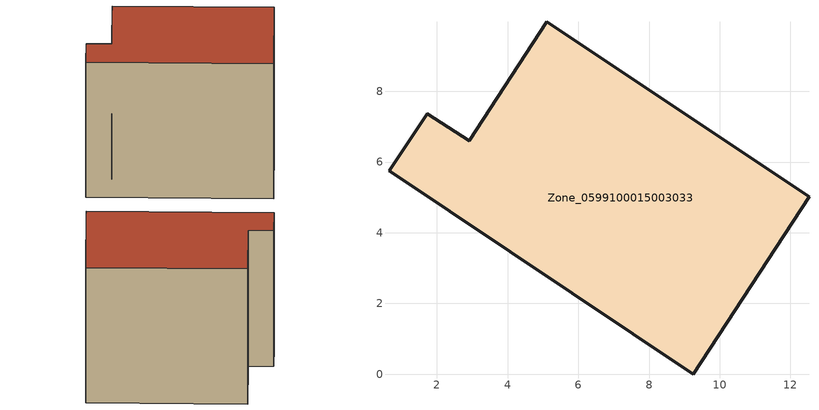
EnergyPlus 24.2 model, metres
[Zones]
Zone_0599100015003033
 floor ground (C_G): 2.91,6.6 5.11,9.96 12.53,5.01 9.26,0 0.66,5.76 1.73,7.37 z0.85
 wall outside (C_F): 9.26,0 12.53,5.01 5.11,9.96 2.91,6.6 1.73,7.37 0.66,5.76 9.26,0 z0.85:9.55
 roof outside (C_R): 2.91,6.6 1.73,7.37 0.66,5.76 9.26,0 12.53,5.01 5.11,9.96 z9.55
[BUILDING]
Pand.0599100015003033: North Axis=0; Terrain=City; Loads Convergence Tolerance Value=0.04; Temperature Convergence Tolerance Value=0.4; Solar Distribution=FullExterior; Maximum Number of Warmup Days=25; Minimum Number of Warmup Days=1
[Site:Location]
Rotterdam.The.Hague.AP_ZH_NLD Design_Conditions: Latitude=51.96; Longitude=4.45; Time Zone=1; Elevation=-4.5
[SITE:GROUNDTEMPERATURE:BUILDINGSURFACE]
18, 18, 18, 18, 18, 18, 18, 18, 18, 18, 18, 18
[MATERIAL] Thermal Absorptance=0.9; Solar Absorptance=0.7; Visible Absorptance=0.7
Name | Roughness | Thickness | Conductivity | Density | Specific Heat
G.TI.1975-1991 | MediumSmooth | 0.15 | 0.288461 | 540 | 1210
F.TI.1975-1991 | Rough | 0.3 | 0.230769 | 1920 | 840
R.TI.1975-1991 | MediumRough | 0.2 | 0.153846 | 1500 | 1000
[CONSTRUCTION]
C_G: G.TI.1975-1991
C_F: F.TI.1975-1991
C_R: R.TI.1975-1991
[ZONE]
Zone_0599100015003033: Type=1; Multiplier=1; Ceiling Height=Autocalculate; Volume=Autocalculate; Floor Area=autocalculate; Part of Total Floor Area=Yes
[ZONEINFILTRATION:DESIGNFLOWRATE]
Infil_Zone_0599100015003033: Zone or ZoneList or Space or SpaceList=Zone_0599100015003033; Schedule=AlwaysOn; Design Flow Rate Calculation Method=Flow/Area; Flow Rate per Floor Area=0.003; Constant Term Coefficient=1; Temperature Term Coefficient=0; Velocity Term Coefficient=0; Velocity Squared Term Coefficient=0
[HVACTEMPLATE:ZONE:IDEALLOADSAIRSYSTEM]
Zone_0599100015003033: Maximum Heating Supply Air Temperature=50; Minimum Cooling Supply Air Temperature=13; Maximum Heating Supply Air Humidity Ratio=0.0156; Minimum Cooling Supply Air Humidity Ratio=0.0077; Heating Limit=NoLimit; Cooling Limit=NoLimit; Dehumidification Control Type=ConstantSensibleHeatRatio; Cooling Sensible Heat Ratio=0.7; Dehumidification Setpoint=60; Humidification Control Type=None; Humidification Setpoint=30; Outdoor Air Method=None; Outdoor Air Flow Rate per Person=0.00944; Outdoor Air Flow Rate per Zone Floor Area=0; Outdoor Air Flow Rate per Zone=0; Demand Controlled Ventilation Type=None; Outdoor Air Economizer Type=NoEconomizer; Heat Recovery Type=None; Sensible Heat Recovery Effectiveness=0.7; Latent Heat Recovery Effectiveness=0.65
[ZONECONTROL:THERMOSTAT]
ThermostatControl_Zone_0599100015003033: Zone or ZoneList=Zone_0599100015003033; Control Type Schedule=DualSetpointControlType; Control 1=Thermostat_Zone_0599100015003033; Temperature Difference Between Cutout And Setpoint=0
[THERMOSTATSETPOINT:DUALSETPOINT]
Thermostat_Zone_0599100015003033: Heating Setpoint Temperature Schedule=HeatingSetpoint_Zone_0599100015003033; Cooling Setpoint Temperature Schedule=CoolingSetpoint_Zone_0599100015003033
[SCHEDULE:COMPACT]
HeatingSetpoint_Zone_0599100015003033: Through: 12/31, For: AllDays, Until: 24:00, 21
CoolingSetpoint_Zone_0599100015003033: Through: 12/31, For: AllDays, Until: 24:00, 24
DualSetpointControlType: Through: 12/31, For: AllDays, Until: 24:00, 4
AlwaysOn: Through: 12/31, For: AllDays, Until: 24:00, 1
